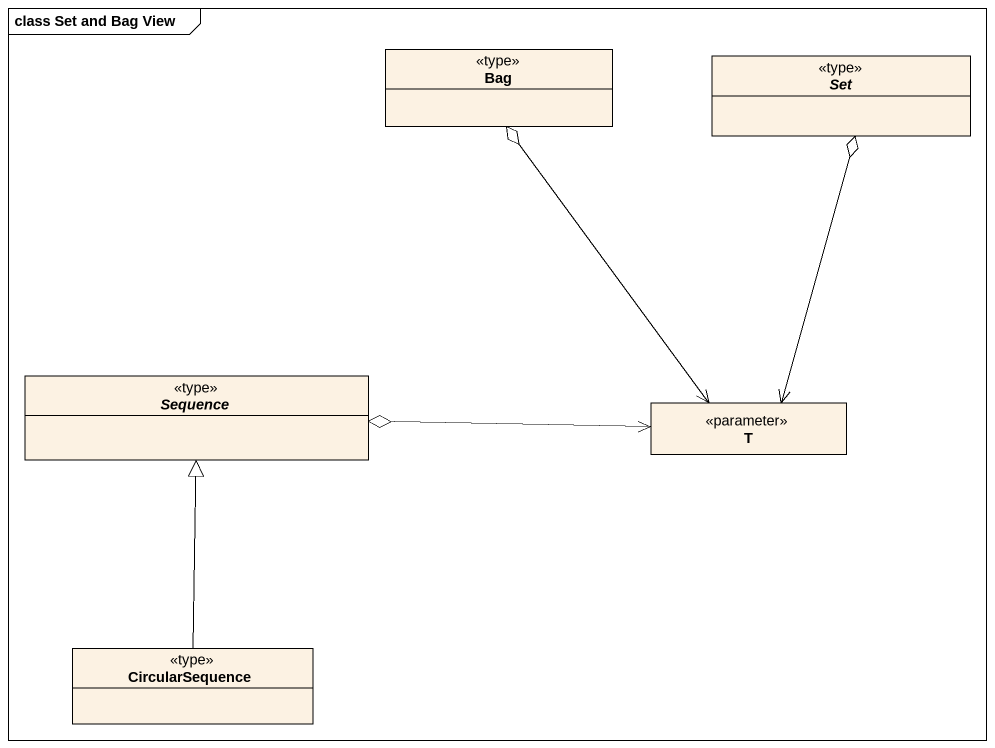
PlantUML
@startuml
mainframe class Set and Bag View
hide circle
hide empty members
class Bag <<type>>
abstract class "Set" as Set_ <<type>>
abstract class Sequence <<type>>
class T <<parameter>>
class CircularSequence <<type>>
Set_ o--> T
T <-up-o Bag
T <-left-o Sequence
CircularSequence -up-|> Sequence
@enduml
